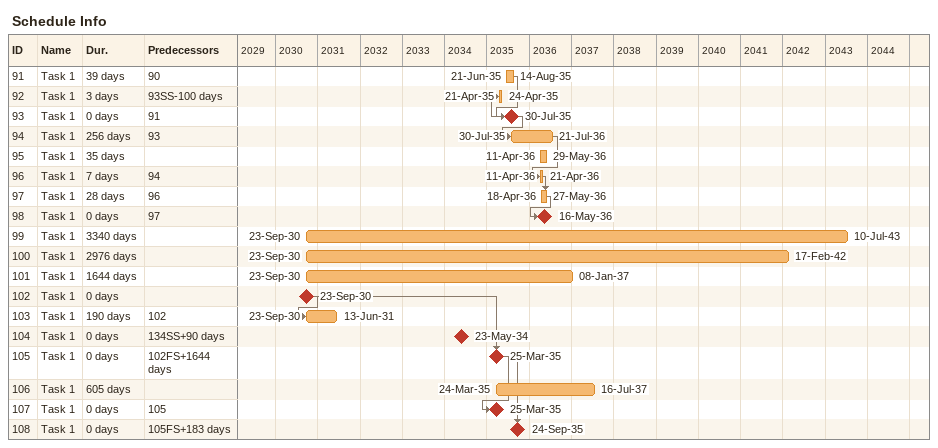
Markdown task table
Schedule Info

| ID | Task | Duration | Start | Finish | Predecessors |
|---|---|---|---|---|---|
| 91 | Task 1 | 39d | 2035-06-21 | 2035-08-14 | 90 |
| 92 | Task 1 | 3d | 2035-04-21 | 2035-04-24 | 93SS-100d |
| 93 | Task 1 | 0d | 2035-07-30 | 2035-07-30 | 91 |
| 94 | Task 1 | 256d | 2035-07-30 | 2036-07-21 | 93 |
| 95 | Task 1 | 35d | 2036-04-11 | 2036-05-29 |  |
| 96 | Task 1 | 7d | 2036-04-11 | 2036-04-21 | 94 |
| 97 | Task 1 | 28d | 2036-04-18 | 2036-05-27 | 96 |
| 98 | Task 1 | 0d | 2036-05-16 | 2036-05-16 | 97 |
| 99 | Task 1 | 3340d | 2030-09-23 | 2043-07-10 |  |
| 100 | Task 1 | 2976d | 2030-09-23 | 2042-02-17 |  |
| 101 | Task 1 | 1644d | 2030-09-23 | 2037-01-08 |  |
| 102 | Task 1 | 0d | 2030-09-23 | 2030-09-23 |  |
| 103 | Task 1 | 190d | 2030-09-23 | 2031-06-13 | 102 |
| 104 | Task 1 | 0d | 2034-05-23 | 2034-05-23 | 134SS+90d |
| 105 | Task 1 | 0d | 2035-03-25 | 2035-03-25 | 102FS+1644d |
| 106 | Task 1 | 605d | 2035-03-24 | 2037-07-16 |  |
| 107 | Task 1 | 0d | 2035-03-25 | 2035-03-25 | 105 |
| 108 | Task 1 | 0d | 2035-09-24 | 2035-09-24 | 105FS+183d |
